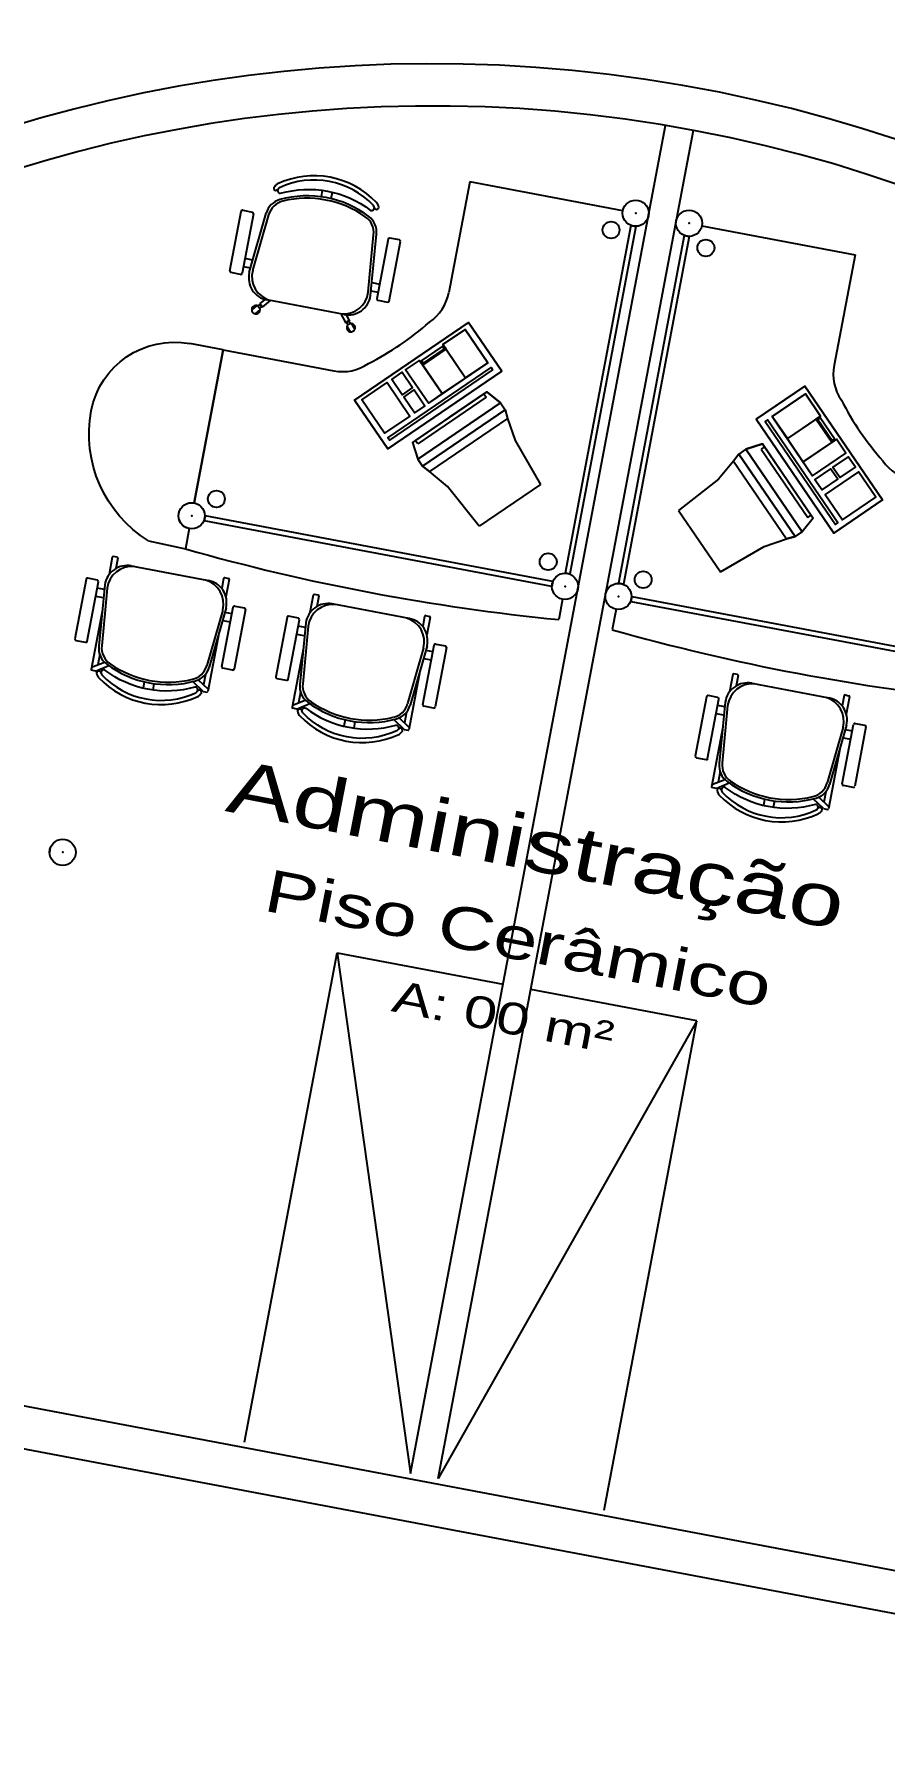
# Model space of a CAD drawing. Header units: inches. Extents: x -18604 to 2753, y -9056 to 3482.
# Drawn here: x 76 to 378, y -4179 to -3568 of the extents above; entities that cross this region are included whole.
import ezdxf
from ezdxf.enums import TextEntityAlignment as Align

# ---------------------------------------------------------------- set-up
doc = ezdxf.new("R2010")
doc.units = ezdxf.units.IN
for name, color, linetype in [('ESPECARQ', 2, 'Continuous'), ('FORÇA 1', 86, 'Continuous'), ('MOVEIS', 2, 'Continuous'), ('Parede', 6, 'Continuous'), ('Parede Baixo', 4, 'Continuous'), ('TEXTO', 2, 'Continuous')]:
    doc.layers.add(name, color=color, linetype=linetype)
doc.styles.add('REGUA100', font='GOTHIC.TTF', dxfattribs={"width": 1.4})
doc.styles.add('REGUA60', font='GOTHIC.TTF', dxfattribs={"width": 1.4})

# ---------------------------------------------------------------- blocks, each defined once
blk = doc.blocks.new('INDUNI1')
at = {"color": 0, "style": 'REGUA100', "width": 1.4, "flags": 8}
for tag, p in [('NOME1', (0, 0)), ('NOME2', (0, -4.286))]:
    blk.add_attdef(tag, text='', height=2.5, dxfattribs=at).set_placement(p, align=Align.CENTER)
at = {"layer": 'ESPECARQ', "style": 'REGUA60', "width": 1.4}
blk.add_attdef('AREA', text='', height=1.5, dxfattribs=at).set_placement((0, -7.813), align=Align.CENTER)
at = {"layer": 'ESPECARQ', "style": 'REGUA60', "width": 1.4, "flags": 8}
for tag, p in [('PISO', (0, -10.313)), ('REVPAR', (0, -12.813)), ('PEDIR', (0, -15.313))]:
    blk.add_attdef(tag, text='', height=1.5, dxfattribs=at).set_placement(p, align=Align.CENTER)
blk = doc.blocks.new('CC50704')
for p, q in [((11.58, 13.43), (12, 0)), ((-60, 0), (-60, 12)), ((-60, 0), (-4.65, 0)), ((4.65, 0), (12, 0))]:
    blk.add_line(p, q)
for centre, radius, start, end in [((-30, 12), 30, 90, 180), ((-30, -2.54), 44.54, 21.00528, 90), ((0, 0), 4.65, 0, 180)]:
    blk.add_arc(centre, radius, start, end)
blk.add_point((0, 0))

msp = doc.modelspace()

# ---------------------------------------------------------------- linework, layer by layer
at = {"layer": 'FORÇA 1'}
for points, knots in [([(382.74, -3619.35, -1761.63), (445.07, -3408.33, -1750.21), (596.01, -2897.36, -1722.55), (161.24, -2137.24, -1769), (-620.23, -2052.42, -1751.78), (-1131.85, -2514.64, -1754.01), (-1213.07, -3253.4, -1754.99), (-954.31, -3671.74, -1754.71), (-812.23, -3888.34, -1754.55)], [0, 0, 0, 0, 649.163968, 1571.946122, 2171.553363, 2757.65089, 3449.031517, 4207.693788, 4207.693788, 4207.693788, 4207.693788]), ([(30.92, -3632.36, -1746.08), (104.75, -3421.44, -1736.37), (202.16, -3061.05, -1725.2), (30.76, -2529.53, -1768.31), (-499.53, -2321.16, -1750.5), (-889.39, -2800.64, -1754.32), (-770.12, -3451.02, -1754.94), (-465.11, -3789.12, -1754.67), (-282.47, -3991.57, -1754.51)], [178.838613, 178.838613, 178.838613, 178.838613, 834.168805, 1290.493079, 1729.769843, 2241.688692, 2781.671488, 3587.659258, 3587.659258, 3587.659258, 3587.659258])]:
    msp.add_open_spline(points, degree=3, knots=knots, dxfattribs=at)
at = {"layer": 'MOVEIS'}
for p, q in [((230.98, -3620.71, -4449.72), (223.54, -3660.01, -4449.72)), ((285.36, -3631, -4449.72), (230.98, -3620.71, -4449.72)), ((178.27, -3626.05, -4449.72), (178.71, -3623.74, -4449.72)), ((181.71, -3626.7, -4449.72), (182.15, -3624.39, -4449.72)), ((145.73, -3652.37, -4449.72), (149.73, -3631.24, -4449.72)), ((154.15, -3632.08, -4449.72), (150.15, -3653.2, -4449.72)), ((150.31, -3630.84, -4449.72), (153.75, -3631.5, -4449.72)), ((152.64, -3653, -4449.72), (158.63, -3631.88, -4449.72)), ((153.86, -3652.21, -4449.72), (159.53, -3632.46, -4449.72)), ((194.88, -3659.98, -4449.72), (196.82, -3639.52, -4449.72)), ((195.72, -3661.15, -4449.72), (197.86, -3639.3, -4449.72)), ((201.96, -3641.13, -4449.72), (197.96, -3662.25, -4449.72)), ((202.38, -3663.09, -4449.72), (206.38, -3641.96, -4449.72)), ((205.98, -3641.38, -4449.72), (202.54, -3640.73, -4449.72)), ((288.18, -3636.27, -4449.72), (264.81, -3759.78, -4449.72)), ((288.18, -3636.27, -4449.72), (264.81, -3759.78, -4449.72)), ((289.95, -3636.6, -4449.72), (266.58, -3760.11, -4449.72)), ((289.95, -3636.6, -4449.72), (266.58, -3760.11, -4449.72)), ((307.14, -3639.85, -4449.72), (283.77, -3763.36, -4449.72)), ((307.14, -3639.85, -4449.72), (283.77, -3763.36, -4449.72)), ((308.91, -3640.19, -4449.72), (285.54, -3763.7, -4449.72)), ((308.91, -3640.19, -4449.72), (285.54, -3763.7, -4449.72)), ((289.95, -3636.6, -4449.72), (288.18, -3636.27, -4449.72)), ((288.18, -3636.27, -4449.72), (289.95, -3636.6, -4449.72)), ((307.14, -3639.85, -4449.72), (308.91, -3640.19, -4449.72)), ((308.91, -3640.19, -4449.72), (307.14, -3639.85, -4449.72)), ((313.46, -3636.32, -4449.72), (367.85, -3646.61, -4449.72)), ((153.84, -3648.51, -4449.72), (151.14, -3647.99, -4449.72)), ((367.85, -3646.61, -4449.72), (360.41, -3685.91, -4449.72)), ((149.57, -3653.6, -4449.72), (146.13, -3652.95, -4449.72)), ((153.15, -3651.43, -4449.72), (150.58, -3650.94, -4449.72)), ((195.82, -3659.5, -4449.72), (198.39, -3659.99, -4449.72)), ((196.25, -3656.53, -4449.72), (198.95, -3657.04, -4449.72)), ((155.29, -3664.69, -4449.72), (153.49, -3666.17, -4449.72)), ((156.49, -3666.15, -4449.72), (154.69, -3667.63, -4449.72)), ((158.17, -3662.56, -4449.72), (156.26, -3664.13, -4449.72)), ((156.26, -3664.13, -4449.72), (156.38, -3664.28, -4449.72)), ((157.09, -3665.14, -4449.72), (157.21, -3665.29, -4449.72)), ((160.09, -3662.92, -4449.72), (157.21, -3665.29, -4449.72)), ((186.31, -3667.88, -4449.72), (158.94, -3662.7, -4449.72)), ((198.36, -3662.83, -4449.72), (201.8, -3663.49, -4449.72)), ((185.17, -3667.66, -4449.72), (186.98, -3670.92, -4449.72)), ((187.15, -3670.83, -4449.72), (186.98, -3670.92, -4449.72)), ((187.09, -3668.03, -4449.72), (188.29, -3670.19, -4449.72)), ((187.33, -3671.98, -4449.72), (188.47, -3674.02, -4449.72)), ((188.29, -3670.19, -4449.72), (188.12, -3670.28, -4449.72)), ((188.98, -3671.07, -4449.72), (190.12, -3673.1, -4449.72)), ((230.51, -3670.68, -4447.72), (190.02, -3698.28, -4447.72)), ((230.51, -3670.68, -4449.72), (190.02, -3698.28, -4449.72)), ((242.34, -3688.03, -4447.72), (230.51, -3670.68, -4447.72)), ((230.51, -3670.68, -4447.72), (230.51, -3670.68, -4449.72)), ((133.05, -3734.85, -4449.72), (143.34, -3680.46, -4449.72)), ((143.34, -3680.46, -4449.72), (182.64, -3687.9, -4449.72)), ((201.85, -3715.63, -4447.72), (242.34, -3688.03, -4447.72)), ((235.97, -3696.03, -4447.72), (211.62, -3712.63, -4447.72)), ((223.8, -3704.33, -4447.72), (237.02, -3695.31, -4447.72)), ((235.97, -3696.03, -4447.72), (236.82, -3697.26, -4447.72)), ((235.97, -3696.03, -4447.72), (235.97, -3696.03, -4447.72)), ((235.97, -3696.03, -4447.72), (235.97, -3696.03, -4447.72)), ((237.02, -3695.31, -4447.72), (241.84, -3699.28, -4447.72)), ((332.68, -3705.12, -4447.72), (350.03, -3693.29, -4447.72)), ((350.03, -3693.29, -4447.72), (377.63, -3733.77, -4447.72)), ((350.03, -3693.29, -4449.72), (377.63, -3733.77, -4449.72)), ((350.03, -3693.29, -4447.72), (350.03, -3693.29, -4449.72)), ((190.02, -3698.28, -4447.72), (201.85, -3715.63, -4447.72)), ((190.02, -3698.28, -4447.72), (190.02, -3698.28, -4449.72)), ((236.82, -3697.26, -4447.72), (212.47, -3713.87, -4447.72)), ((212.51, -3719.28, -4447.72), (241.84, -3699.28, -4447.72)), ((241.84, -3699.28, -4447.72), (212.51, -3719.28, -4447.72)), ((226.5, -3702.49, -4442.72), (212.66, -3711.92, -4442.72)), ((243.53, -3701.76, -4448.72), (214.2, -3721.76, -4448.72)), ((243.53, -3701.76, -4447.72), (214.2, -3721.76, -4447.72)), ((228, -3708.72, -4447.72), (241.84, -3699.28, -4447.72)), ((241.84, -3699.28, -4447.72), (243.53, -3701.76, -4448.72)), ((241.84, -3699.28, -4447.72), (243.53, -3701.76, -4447.72)), ((243.53, -3701.76, -4448.72), (244.4, -3704.81, -4448.72)), ((243.53, -3701.76, -4448.72), (244.4, -3704.81, -4448.72)), ((223.8, -3704.33, -4447.72), (210.58, -3713.34, -4447.72)), ((244.4, -3704.81, -4448.72), (247.05, -3712.68, -4450.72)), ((360.28, -3745.6, -4447.72), (332.68, -3705.12, -4447.72)), ((210.58, -3713.34, -4447.72), (212.51, -3719.28, -4447.72)), ((212.47, -3713.87, -4447.72), (211.62, -3712.63, -4447.72)), ((247.05, -3712.68, -4450.72), (256.11, -3728.29, -4450.72)), ((334.97, -3713.84, -4447.72), (329.02, -3715.78, -4447.72)), ((335.68, -3714.89, -4447.72), (334.44, -3715.73, -4447.72)), ((343.98, -3727.06, -4447.72), (334.97, -3713.84, -4447.72)), ((335.68, -3714.89, -4447.72), (352.28, -3739.24, -4447.72)), ((335.68, -3714.89, -4447.72), (335.68, -3714.89, -4447.72)), ((335.68, -3714.89, -4447.72), (335.68, -3714.89, -4447.72)), ((214.2, -3721.76, -4448.72), (212.51, -3719.28, -4447.72)), ((212.51, -3719.28, -4447.72), (214.2, -3721.76, -4447.72)), ((324.63, -3719.99, -4448.72), (319.29, -3726.35, -4450.72)), ((326.55, -3717.47, -4448.72), (324.63, -3719.99, -4448.72)), ((326.55, -3717.47, -4448.72), (324.63, -3719.99, -4448.72)), ((329.02, -3715.78, -4447.72), (326.55, -3717.47, -4448.72)), ((329.02, -3715.78, -4447.72), (326.55, -3717.47, -4447.72)), ((326.55, -3717.47, -4448.72), (346.54, -3746.8, -4448.72)), ((326.55, -3717.47, -4447.72), (346.54, -3746.8, -4447.72)), ((338.46, -3729.62, -4447.72), (329.02, -3715.78, -4447.72)), ((349.02, -3745.11, -4447.72), (329.02, -3715.78, -4447.72)), ((329.02, -3715.78, -4447.72), (349.02, -3745.11, -4447.72)), ((334.44, -3715.73, -4447.72), (351.04, -3740.08, -4447.72)), ((216.72, -3723.68, -4448.72), (214.2, -3721.76, -4448.72)), ((214.2, -3721.76, -4448.72), (216.72, -3723.68, -4448.72)), ((223.08, -3729.02, -4450.72), (216.72, -3723.68, -4448.72)), ((319.29, -3726.35, -4450.72), (305.15, -3737.56, -4450.72)), ((342.14, -3724.37, -4442.72), (351.58, -3738.21, -4442.72)), ((343.98, -3727.06, -4447.72), (352.99, -3740.28, -4447.72)), ((234.3, -3743.16, -4450.72), (223.08, -3729.02, -4450.72)), ((256.11, -3728.29, -4450.72), (234.3, -3743.16, -4450.72)), ((136.92, -3739.4, -4449.72), (136.59, -3741.16, -4449.72)), ((136.59, -3741.16, -4449.72), (136.92, -3739.4, -4449.72)), ((260.43, -3762.76, -4449.72), (136.92, -3739.4, -4449.72)), ((260.43, -3762.76, -4449.72), (136.92, -3739.4, -4449.72)), ((305.15, -3737.56, -4450.72), (320.02, -3759.38, -4450.72)), ((351.04, -3740.08, -4447.72), (352.28, -3739.24, -4447.72)), ((377.63, -3733.77, -4447.72), (360.28, -3745.6, -4447.72)), ((377.63, -3733.77, -4447.72), (377.63, -3733.77, -4449.72)), ((131.32, -3743.98, -4449.72), (129.96, -3751.21, -4449.72)), ((260.1, -3764.53, -4449.72), (136.59, -3741.16, -4449.72)), ((260.1, -3764.53, -4449.72), (136.59, -3741.16, -4449.72)), ((346.54, -3746.8, -4448.72), (349.02, -3745.11, -4447.72)), ((349.02, -3745.11, -4447.72), (346.54, -3746.8, -4447.72)), ((352.99, -3740.28, -4447.72), (349.02, -3745.11, -4447.72)), ((320.02, -3759.38, -4450.72), (335.62, -3750.31, -4450.72)), ((335.62, -3750.31, -4450.72), (343.5, -3747.66, -4448.72)), ((343.5, -3747.66, -4448.72), (346.54, -3746.8, -4448.72)), ((346.54, -3746.8, -4448.72), (343.5, -3747.66, -4448.72)), ((103.98, -3754.16, -4449.72), (102.82, -3760.34, -4449.72)), ((105.71, -3754.18, -4449.72), (104.34, -3753.92, -4449.72)), ((105.95, -3754.53, -4449.72), (105.26, -3758.16, -4449.72)), ((110.73, -3757.24, -4449.72), (138.1, -3762.42, -4449.72)), ((94.66, -3762.03, -4449.72), (90.66, -3783.16, -4449.72)), ((95.08, -3783.99, -4449.72), (99.08, -3762.87, -4449.72)), ((98.68, -3762.29, -4449.72), (95.24, -3761.63, -4449.72)), ((101.32, -3763.97, -4449.72), (99.18, -3785.82, -4449.72)), ((143.54, -3761.64, -4449.72), (142.85, -3765.27, -4449.72)), ((143.89, -3761.4, -4449.72), (145.27, -3761.66, -4449.72)), ((145.51, -3762.01, -4449.72), (144.34, -3768.19, -4449.72)), ((260.43, -3762.76, -4449.72), (260.1, -3764.53, -4449.72)), ((260.1, -3764.53, -4449.72), (260.43, -3762.76, -4449.72)), ((266.58, -3760.11, -4449.72), (264.81, -3759.78, -4449.72)), ((264.81, -3759.78, -4449.72), (266.58, -3760.11, -4449.72)), ((283.77, -3763.36, -4449.72), (285.54, -3763.7, -4449.72)), ((285.54, -3763.7, -4449.72), (283.77, -3763.36, -4449.72)), ((100.8, -3768.59, -4449.72), (98.09, -3768.08, -4449.72)), ((101.22, -3765.62, -4449.72), (98.65, -3765.13, -4449.72)), ((102.17, -3765.14, -4449.72), (100.23, -3785.61, -4449.72)), ((175.38, -3767.67, -4449.72), (174.21, -3773.84, -4449.72)), ((177.1, -3767.69, -4449.72), (175.73, -3767.43, -4449.72)), ((177.34, -3768.04, -4449.72), (176.65, -3771.67, -4449.72)), ((263.97, -3769.08, -4449.72), (262.6, -3776.3, -4449.72)), ((288.53, -3768.08, -4449.72), (288.2, -3769.85, -4449.72)), ((288.2, -3769.85, -4449.72), (288.53, -3768.08, -4449.72)), ((288.2, -3769.85, -4449.72), (411.71, -3793.22, -4449.72)), ((288.2, -3769.85, -4449.72), (411.71, -3793.22, -4449.72)), ((288.53, -3768.08, -4449.72), (412.04, -3791.45, -4449.72)), ((288.53, -3768.08, -4449.72), (412.04, -3791.45, -4449.72)), ((100.46, -3772.79, -4449.72), (96.43, -3794.08, -4449.72)), ((143.19, -3772.91, -4449.72), (137.52, -3792.66, -4449.72)), ((144.4, -3772.12, -4449.72), (138.41, -3793.24, -4449.72)), ((142.89, -3793.04, -4449.72), (146.89, -3771.92, -4449.72)), ((143.89, -3773.69, -4449.72), (146.46, -3774.18, -4449.72)), ((151.31, -3772.75, -4449.72), (147.31, -3793.88, -4449.72)), ((147.47, -3771.52, -4449.72), (150.91, -3772.17, -4449.72)), ((166.05, -3775.54, -4449.72), (162.05, -3796.67, -4449.72)), ((166.47, -3797.5, -4449.72), (170.47, -3776.38, -4449.72)), ((170.07, -3775.79, -4449.72), (166.63, -3775.14, -4449.72)), ((209.49, -3775.93, -4449.72), (182.12, -3770.75, -4449.72)), ((214.93, -3775.15, -4449.72), (214.25, -3778.78, -4449.72)), ((215.28, -3774.91, -4449.72), (216.66, -3775.17, -4449.72)), ((216.9, -3775.52, -4449.72), (215.73, -3781.7, -4449.72)), ((282.93, -3772.67, -4449.72), (281.56, -3779.89, -4449.72)), ((141.98, -3780.65, -4449.72), (137.97, -3801.84, -4449.72)), ((143.2, -3776.61, -4449.72), (145.9, -3777.13, -4449.72)), ((172.19, -3782.1, -4449.72), (169.49, -3781.59, -4449.72)), ((172.61, -3779.13, -4449.72), (170.04, -3778.64, -4449.72)), ((172.71, -3777.47, -4449.72), (170.57, -3799.33, -4449.72)), ((173.56, -3778.65, -4449.72), (171.62, -3799.11, -4449.72)), ((91.06, -3783.74, -4449.72), (94.5, -3784.39, -4449.72)), ((99.49, -3788.66, -4449.72), (98.79, -3792.37, -4449.72)), ((171.85, -3786.3, -4449.72), (167.84, -3807.49, -4449.72)), ((214.58, -3786.41, -4449.72), (208.91, -3806.17, -4449.72)), ((215.79, -3785.62, -4449.72), (209.8, -3806.75, -4449.72)), ((214.28, -3806.55, -4449.72), (218.28, -3785.42, -4449.72)), ((215.28, -3787.2, -4449.72), (217.85, -3787.69, -4449.72)), ((222.7, -3786.26, -4449.72), (218.71, -3807.38, -4449.72)), ((218.86, -3785.02, -4449.72), (222.3, -3785.67, -4449.72)), ((96.59, -3793.26, -4449.72), (101.16, -3791.41, -4449.72)), ((98.06, -3794.6, -4449.72), (96.59, -3794.32, -4449.72)), ((98.05, -3794.59, -4449.72), (102.75, -3792.69, -4449.72)), ((146.73, -3794.28, -4449.72), (143.29, -3793.62, -4449.72)), ((213.37, -3794.16, -4449.72), (209.34, -3815.45, -4449.72)), ((214.59, -3790.12, -4449.72), (217.29, -3790.63, -4449.72)), ((115.33, -3798.42, -4449.72), (114.9, -3800.73, -4449.72)), ((118.77, -3799.07, -4449.72), (118.34, -3801.38, -4449.72)), ((136.26, -3801.82, -4449.72), (132.58, -3798.33, -4449.72)), ((138.11, -3801.12, -4449.72), (134.53, -3797.72, -4449.72)), ((137.08, -3795.78, -4449.72), (136.38, -3799.48, -4449.72)), ((162.45, -3797.25, -4449.72), (165.89, -3797.9, -4449.72)), ((324.4, -3795.86, -4449.72), (323.23, -3802.04, -4449.72)), ((326.12, -3795.88, -4449.72), (324.75, -3795.62, -4449.72)), ((326.36, -3796.23, -4449.72), (325.67, -3799.86, -4449.72)), ((331.14, -3798.94, -4449.72), (358.51, -3804.12, -4449.72)), ((136.25, -3801.82, -4449.72), (137.62, -3802.08, -4449.72)), ((167.98, -3806.77, -4449.72), (172.55, -3804.91, -4449.72)), ((169.45, -3808.1, -4449.72), (174.14, -3806.19, -4449.72)), ((170.88, -3802.17, -4449.72), (170.18, -3805.87, -4449.72)), ((315.07, -3803.73, -4449.72), (311.07, -3824.86, -4449.72)), ((315.49, -3825.7, -4449.72), (319.49, -3804.57, -4449.72)), ((319.09, -3803.99, -4449.72), (315.65, -3803.34, -4449.72)), ((321.63, -3807.32, -4449.72), (319.06, -3806.83, -4449.72)), ((321.73, -3805.67, -4449.72), (319.59, -3827.52, -4449.72)), ((322.58, -3806.85, -4449.72), (320.64, -3827.31, -4449.72)), ((363.95, -3803.34, -4449.72), (363.27, -3806.97, -4449.72)), ((364.3, -3803.11, -4449.72), (365.68, -3803.37, -4449.72)), ((365.92, -3803.72, -4449.72), (364.75, -3809.89, -4449.72)), ((169.46, -3808.1, -4449.72), (168.08, -3807.84, -4449.72)), ((186.72, -3811.93, -4449.72), (186.29, -3814.24, -4449.72)), ((190.16, -3812.58, -4449.72), (189.73, -3814.89, -4449.72)), ((207.65, -3815.33, -4449.72), (203.97, -3811.84, -4449.72)), ((209.5, -3814.63, -4449.72), (205.92, -3811.23, -4449.72)), ((208.47, -3809.28, -4449.72), (207.77, -3812.99, -4449.72)), ((218.12, -3807.78, -4449.72), (214.68, -3807.13, -4449.72)), ((321.21, -3810.29, -4449.72), (318.51, -3809.78, -4449.72)), ((207.64, -3815.33, -4449.72), (209.11, -3815.61, -4449.72)), ((320.87, -3814.5, -4449.72), (316.84, -3835.79, -4449.72)), ((363.6, -3814.61, -4449.72), (357.93, -3834.36, -4449.72)), ((364.81, -3813.82, -4449.72), (358.82, -3834.94, -4449.72)), ((363.3, -3834.74, -4449.72), (367.3, -3813.62, -4449.72)), ((363.61, -3818.32, -4449.72), (366.31, -3818.83, -4449.72)), ((364.3, -3815.39, -4449.72), (366.87, -3815.88, -4449.72)), ((371.72, -3814.45, -4449.72), (367.73, -3835.58, -4449.72)), ((367.88, -3813.22, -4449.72), (371.32, -3813.87, -4449.72)), ((362.39, -3822.35, -4449.72), (358.38, -3843.54, -4449.72)), ((311.47, -3825.44, -4449.72), (314.91, -3826.1, -4449.72)), ((319.9, -3830.36, -4449.72), (319.2, -3834.07, -4449.72)), ((317, -3834.97, -4449.72), (321.57, -3833.11, -4449.72)), ((318.47, -3836.3, -4449.72), (317, -3836.02, -4449.72)), ((318.47, -3836.3, -4449.72), (323.16, -3834.39, -4449.72)), ((357.49, -3837.48, -4449.72), (356.79, -3841.18, -4449.72)), ((367.14, -3835.98, -4449.72), (363.7, -3835.33, -4449.72)), ((335.74, -3840.12, -4449.72), (335.31, -3842.43, -4449.72)), ((339.18, -3840.77, -4449.72), (338.75, -3843.08, -4449.72)), ((356.67, -3843.52, -4449.72), (352.99, -3840.03, -4449.72)), ((358.52, -3842.82, -4449.72), (354.94, -3839.42, -4449.72)), ((356.66, -3843.52, -4449.72), (358.03, -3843.78, -4449.72)), ((81.95, -3857.29, -4449.72), (81.62, -3859.06, -4449.72)), ((81.62, -3859.06, -4449.72), (81.95, -3857.29, -4449.72)), ((150.96, -4068.64, -4449.72), (183.86, -3894.73, -4449.72)), ((183.86, -3894.73, -4449.72), (242.82, -3905.88, -4449.72)), ((183.86, -3894.73, -4449.72), (209.91, -4079.8, -4449.72)), ((311.6, -3918.89, -4449.72), (252.64, -3907.74, -4449.72)), ((311.6, -3918.89, -4449.72), (219.74, -4081.65, -4449.72)), ((278.69, -4092.81, -4449.72), (311.6, -3918.89, -4449.72))]:
    msp.add_line(p, q, dxfattribs=at)
at = {"layer": 'MOVEIS', "extrusion": (-0.563328, 0.826234, 0)}
for p, q in [((243.53, -3701.76, -4447.72), (243.53, -3701.76, -4448.72)), ((214.2, -3721.76, -4447.72), (214.2, -3721.76, -4448.72))]:
    msp.add_line(p, q, dxfattribs=at)
at = {"layer": 'MOVEIS', "extrusion": (0.826234, 0.563328, 0)}
for p, q in [((326.55, -3717.47, -4447.72), (326.55, -3717.47, -4448.72)), ((346.54, -3746.8, -4447.72), (346.54, -3746.8, -4448.72))]:
    msp.add_line(p, q, dxfattribs=at)
at = {"layer": 'MOVEIS', "elevation": -4449.72}
for points in [[(163.69, -3624.8, -0.237888), (195.74, -3630.87, 0.605717), (197.06, -3629.68, 0.122717), (196.77, -3629.15, 0.323529), (163.36, -3622.83, 0.122717), (162.9, -3623.22, 0.605717)], [(133.35, -3800.32, -0.237888), (101.31, -3794.25, 0.605717), (99.99, -3795.44, 0.122717), (100.28, -3795.97, 0.323529), (133.68, -3802.29, 0.122717), (134.15, -3801.9, 0.605717)], [(99.99, -3795.44, 0.122717), (100.28, -3795.97, 0.323529), (133.68, -3802.29, 0.122717), (134.15, -3801.9, 0.605717), (133.35, -3800.32, -0.237888), (101.31, -3794.25, 0.605717)], [(172.7, -3807.76, 0.237888), (204.74, -3813.82, -0.605717), (205.54, -3815.41, -0.122717), (205.07, -3815.8, -0.323529), (171.67, -3809.48, -0.122717), (171.38, -3808.95, -0.605717)], [(205.54, -3815.41, -0.122717), (205.07, -3815.8, -0.323529), (171.67, -3809.48, -0.122717), (171.38, -3808.95, -0.605717), (172.7, -3807.76, 0.237888), (204.74, -3813.82, -0.605717)], [(353.76, -3842.02, -0.237888), (321.72, -3835.96, 0.605717), (320.4, -3837.14, 0.122717), (320.69, -3837.67, 0.323529), (354.09, -3843.99, 0.122717), (354.56, -3843.6, 0.605717)], [(320.4, -3837.14, 0.122717), (320.69, -3837.67, 0.323529), (354.09, -3843.99, 0.122717), (354.56, -3843.6, 0.605717), (353.76, -3842.02, -0.237888), (321.72, -3835.96, 0.605717)]]:
    msp.add_lwpolyline(points, format="xyb", close=True, dxfattribs=at)
msp.add_lwpolyline([(196.77, -3629.15, 0.323529), (163.36, -3622.83, 0.122717), (162.9, -3623.22, 0.605717), (163.69, -3624.8, -0.237888), (195.74, -3630.87, 0.605717), (197.06, -3629.68)], format="xyb", dxfattribs=at)
at = {"layer": 'MOVEIS', "elevation": -4447.72}
for points in [[(229.29, -3673.21), (237.38, -3685.07), (216.29, -3699.45), (208.2, -3687.59), (213.16, -3684.21), (214.29, -3685.86), (222.55, -3680.23), (221.42, -3678.58), (229.29, -3673.21)], [(221.29, -3679.27), (221.86, -3680.1), (214.42, -3685.17), (213.86, -3684.34), (221.29, -3679.27)], [(206.97, -3688.43), (210.68, -3693.88), (206.96, -3696.42), (203.25, -3690.97), (206.97, -3688.43)], [(201.59, -3692.1), (209.68, -3703.96), (200.72, -3710.07), (192.63, -3698.21), (201.59, -3692.1)], [(211.24, -3694.71), (215.05, -3700.3), (211.33, -3702.83), (207.52, -3697.24), (211.24, -3694.71)], [(350.23, -3696.09), (338.37, -3704.18), (352.75, -3725.27), (364.61, -3717.18), (361.23, -3712.22), (359.58, -3713.35), (353.95, -3705.09), (355.6, -3703.96), (350.23, -3696.09)], [(355.47, -3704.66), (354.64, -3705.22), (359.71, -3712.66), (360.54, -3712.09), (355.47, -3704.66)], [(365.46, -3718.42), (360.01, -3722.13), (362.55, -3725.85), (367.99, -3722.14), (365.46, -3718.42)], [(359.18, -3722.7), (353.6, -3726.51), (356.13, -3730.23), (361.72, -3726.42), (359.18, -3722.7)], [(369.12, -3723.79), (357.26, -3731.88), (363.37, -3740.84), (375.23, -3732.76), (369.12, -3723.79)]]:
    msp.add_lwpolyline(points, dxfattribs=at)
for points in [[(238.52, -3686.74), (239.08, -3687.57), (202.42, -3712.56), (201.85, -3711.74)], [(336.7, -3705.32), (335.88, -3705.88), (360.88, -3742.54), (361.7, -3741.98)]]:
    msp.add_lwpolyline(points, close=True, dxfattribs=at)
at = {"layer": 'MOVEIS'}
for centre, radius in [((289.93, -3631.87, -4449.72), 4.65), ((289.93, -3631.87, -4449.72), 4.65), ((281.17, -3637.84, -4449.72), 3), ((308.89, -3635.45, -4449.72), 4.65), ((308.89, -3635.45, -4449.72), 4.65), ((314.87, -3644.22, -4449.72), 3), ((156.42, -3664.97, -4449.72), 0.5), ((187.84, -3670.92, -4449.72), 0.5), ((140.95, -3733.44, -4449.72), 3), ((132.19, -3739.42, -4449.72), 4.65), ((132.19, -3739.42, -4449.72), 4.65), ((258.86, -3755.75, -4449.72), 3), ((264.83, -3764.51, -4449.72), 4.65), ((264.83, -3764.51, -4449.72), 4.65), ((264.83, -3764.51, -4449.72), 4.65), ((264.83, -3764.51, -4449.72), 4.65), ((283.79, -3768.1, -4449.72), 4.65), ((283.79, -3768.1, -4449.72), 4.65), ((283.79, -3768.1, -4449.72), 4.65), ((283.79, -3768.1, -4449.72), 4.65), ((292.56, -3762.12, -4449.72), 3), ((86.35, -3859.04, -4449.72), 4.65), ((86.35, -3859.04, -4449.72), 4.65)]:
    msp.add_circle(centre, radius, dxfattribs=at)
for centre, radius, start, end in [((162.12, -3622.99, -4449.72), 0.782, 123.96071, 319.47537), ((163.91, -3623.95, -4449.72), 2.75, 115.82912, 144.14079), ((175.69, -3649.1, -4449.72), 30.52, 43.41004, 115.16246), ((165.37, -3633.79, -4449.72), 7, 105.68154, 164.165), ((166.25, -3634.39, -4449.72), 7, 103.55016, 163.98635), ((173.27, -3661.92, -4449.72), 36.22, 52.89095, 105.68154), ((173.1, -3662.79, -4449.72), 36.22, 55.02233, 103.55016), ((195.84, -3629.99, -4449.72), 1.25, 14.43171, 42.41635), ((197.86, -3629.75, -4449.72), 0.782, 199.09713, 34.61179), ((195.84, -3629.99, -4449.72), 2.75, 14.43171, 42.74338), ((150.22, -3631.34, -4449.72), 0.5, 79.28625, 169.28625), ((153.66, -3631.99, -4449.72), 0.5, 349.28625, 79.28625), ((189.85, -3638.85, -4449.72), 7, 354.58614, 55.02233), ((190.89, -3638.62, -4449.72), 7, 354.4075, 52.89095), ((202.45, -3641.22, -4449.72), 0.5, 79.28625, 169.28625), ((205.89, -3641.87, -4449.72), 0.5, 349.28625, 79.28625), ((146.22, -3652.46, -4449.72), 0.5, 169.28625, 259.28625), ((149.66, -3653.11, -4449.72), 0.5, 259.28625, 349.28625), ((160.43, -3654.84, -4449.72), 8, 166.71701, 259.28625), ((162.46, -3654.36, -4449.72), 8.87, 166.03402, 253.69376), ((186.08, -3658.82, -4449.72), 8.87, 264.87874, 352.53848), ((207.33, -3656.95, -4449.72), 16.5, 304.28625, 349.28625), ((154.99, -3666.16, -4449.72), 1.5, 52.00237, 27.82264), ((156.35, -3665.03, -4449.72), 0.75, 351.26634, 87.64571), ((187.8, -3660.02, -4449.72), 8, 259.28625, 351.85549), ((198.45, -3662.34, -4449.72), 0.5, 169.28625, 259.28625), ((201.89, -3662.99, -4449.72), 0.5, 259.28625, 349.28625), ((187.88, -3670.99, -4449.72), 0.75, 70.92679, 167.30616), ((188.73, -3672.54, -4449.72), 1.5, 130.74986, 106.57012), ((147.93, -3593.05, -4449.72), 103.58, 304.28625, 311.54177), ((147.93, -3593.05, -4449.72), 103.58, 297.03073, 304.28625), ((185.71, -3671.69, -4449.72), 16.5, 259.28625, 304.28625), ((376.62, -3688.98, -4449.72), 16.5, 169.28625, 214.28625), ((455.25, -3651.2, -4449.72), 103.58, 207.03073, 214.28625), ((455.25, -3651.2, -4449.72), 103.58, 214.28625, 221.54177), ((391.36, -3710.59, -4449.72), 16.5, 214.28625, 259.28625), ((337.17, -3019.09, -4449.72), 760.87, 254.19664, 264.37586), ((109.24, -3765.1, -4449.72), 8, 79.28625, 171.85549), ((110.96, -3766.3, -4449.72), 8.87, 84.87874, 172.53848), ((104.28, -3754.21, -4449.72), 0.3, 79.28625, 169.28625), ((105.66, -3754.48, -4449.72), 0.3, 349.28625, 79.28625), ((95.15, -3762.13, -4449.72), 0.5, 79.28625, 169.28625), ((98.59, -3762.78, -4449.72), 0.5, 349.28625, 79.28625), ((134.58, -3770.76, -4449.72), 8.87, 346.03402, 73.69376), ((136.61, -3770.28, -4449.72), 8, 346.71701, 79.28625), ((143.84, -3761.7, -4449.72), 0.3, 79.28625, 169.28625), ((145.21, -3761.96, -4449.72), 0.3, 349.28625, 79.28625), ((175.67, -3767.72, -4449.72), 0.3, 79.28625, 169.28625), ((177.05, -3767.98, -4449.72), 0.3, 349.28625, 79.28625), ((147.38, -3772.01, -4449.72), 0.5, 79.28625, 169.28625), ((150.82, -3772.66, -4449.72), 0.5, 349.28625, 79.28625), ((166.54, -3775.63, -4449.72), 0.5, 79.28625, 169.28625), ((169.98, -3776.28, -4449.72), 0.5, 349.28625, 79.28625), ((180.63, -3778.61, -4449.72), 8, 79.28625, 171.85549), ((182.35, -3779.8, -4449.72), 8.87, 84.87874, 172.53848), ((205.97, -3784.27, -4449.72), 8.87, 346.03402, 73.69376), ((208.01, -3783.79, -4449.72), 8, 346.71701, 79.28625), ((215.23, -3775.21, -4449.72), 0.3, 79.28625, 169.28625), ((216.6, -3775.47, -4449.72), 0.3, 349.28625, 79.28625), ((488.78, -3047.78, -4449.72), 760.88, 254.19664, 264.37586), ((91.15, -3783.25, -4449.72), 0.5, 169.28625, 259.28625), ((94.59, -3783.9, -4449.72), 0.5, 259.28625, 349.28625), ((106.15, -3786.5, -4449.72), 7, 174.4075, 232.89095), ((107.19, -3786.27, -4449.72), 7, 174.58614, 235.02233), ((218.77, -3785.52, -4449.72), 0.5, 79.28625, 169.28625), ((222.21, -3786.17, -4449.72), 0.5, 349.28625, 79.28625), ((96.63, -3794.12, -4449.72), 0.2, 169.28625, 259.28625), ((99.18, -3795.37, -4449.72), 0.782, 19.09713, 214.61179), ((123.78, -3763.2, -4449.72), 36.22, 232.89095, 285.68154), ((123.94, -3762.33, -4449.72), 36.22, 235.02233, 283.55016), ((130.79, -3790.73, -4449.72), 7, 283.55016, 343.98635), ((131.68, -3791.33, -4449.72), 7, 285.68154, 344.165), ((143.38, -3793.13, -4449.72), 0.5, 169.28625, 259.28625), ((146.82, -3793.78, -4449.72), 0.5, 259.28625, 349.28625), ((101.2, -3795.13, -4449.72), 2.75, 194.43171, 222.74338), ((121.35, -3776.02, -4449.72), 30.52, 223.41004, 295.16246), ((162.54, -3796.76, -4449.72), 0.5, 169.28625, 259.28625), ((165.98, -3797.41, -4449.72), 0.5, 259.28625, 349.28625), ((177.54, -3800.01, -4449.72), 7, 174.4075, 232.89095), ((178.59, -3799.77, -4449.72), 7, 174.58614, 235.02233), ((329.65, -3806.8, -4449.72), 8, 79.28625, 171.85549), ((331.37, -3808, -4449.72), 8.87, 84.87874, 172.53848), ((324.69, -3795.92, -4449.72), 0.3, 79.28625, 169.28625), ((326.07, -3796.18, -4449.72), 0.3, 349.28625, 79.28625), ((134.92, -3802.13, -4449.72), 0.782, 303.96071, 139.47537), ((133.13, -3801.17, -4449.72), 2.75, 295.82912, 324.14079), ((137.68, -3801.79, -4449.72), 0.3, 259.28625, 349.28625), ((195.17, -3776.71, -4449.72), 36.22, 232.89095, 285.68154), ((195.33, -3775.83, -4449.72), 36.22, 235.02233, 283.55016), ((202.18, -3804.24, -4449.72), 7, 283.55016, 343.98635), ((203.07, -3804.84, -4449.72), 7, 285.68154, 344.165), ((214.78, -3806.64, -4449.72), 0.5, 169.28625, 259.28625), ((315.56, -3803.83, -4449.72), 0.5, 79.28625, 169.28625), ((319, -3804.48, -4449.72), 0.5, 349.28625, 79.28625), ((354.99, -3812.47, -4449.72), 8.87, 346.03402, 73.69376), ((357.03, -3811.98, -4449.72), 8, 346.71701, 79.28625), ((364.25, -3803.4, -4449.72), 0.3, 79.28625, 169.28625), ((365.62, -3803.66, -4449.72), 0.3, 349.28625, 79.28625), ((168.14, -3807.55, -4449.72), 0.3, 169.28625, 259.28625), ((170.57, -3808.88, -4449.72), 0.782, 19.09713, 214.61179), ((172.59, -3808.64, -4449.72), 2.75, 194.43171, 222.74338), ((192.74, -3789.53, -4449.72), 30.52, 223.41004, 295.16246), ((218.21, -3807.29, -4449.72), 0.5, 259.28625, 349.28625), ((206.32, -3815.64, -4449.72), 0.782, 303.96071, 139.47537), ((204.52, -3814.68, -4449.72), 2.75, 295.82912, 324.14079), ((209.15, -3815.41, -4449.72), 0.2, 259.28625, 349.28625), ((367.79, -3813.71, -4449.72), 0.5, 79.28625, 169.28625), ((371.23, -3814.36, -4449.72), 0.5, 349.28625, 79.28625), ((311.56, -3824.95, -4449.72), 0.5, 169.28625, 259.28625), ((315, -3825.6, -4449.72), 0.5, 259.28625, 349.28625), ((326.56, -3828.2, -4449.72), 7, 174.4075, 232.89095), ((327.61, -3827.97, -4449.72), 7, 174.58614, 235.02233), ((317.04, -3835.82, -4449.72), 0.2, 169.28625, 259.28625), ((319.59, -3837.07, -4449.72), 0.782, 19.09713, 214.61179), ((321.61, -3836.83, -4449.72), 2.75, 194.43171, 222.74338), ((344.19, -3804.9, -4449.72), 36.22, 232.89095, 285.68154), ((344.35, -3804.03, -4449.72), 36.22, 235.02233, 283.55016), ((351.2, -3832.43, -4449.72), 7, 283.55016, 343.98635), ((352.09, -3833.03, -4449.72), 7, 285.68154, 344.165), ((363.79, -3834.84, -4449.72), 0.5, 169.28625, 259.28625), ((367.23, -3835.49, -4449.72), 0.5, 259.28625, 349.28625), ((341.76, -3817.72, -4449.72), 30.52, 223.41004, 295.16246), ((355.34, -3843.83, -4449.72), 0.782, 303.96071, 139.47537), ((358.09, -3843.49, -4449.72), 0.3, 259.28625, 349.28625), ((353.54, -3842.87, -4449.72), 2.75, 295.82912, 324.14079)]:
    msp.add_arc(centre, radius, start, end, dxfattribs=at)
for p in [(289.93, -3631.87, -4449.72), (289.93, -3631.87, -4449.72), (308.89, -3635.45, -4449.72), (308.89, -3635.45, -4449.72), (132.19, -3739.42, -4449.72), (132.19, -3739.42, -4449.72), (132.19, -3739.42, -4449.72), (264.83, -3764.51, -4449.72), (264.83, -3764.51, -4449.72), (264.83, -3764.51, -4449.72), (264.83, -3764.51, -4449.72), (264.83, -3764.51, -4449.72), (283.79, -3768.1, -4449.72), (283.79, -3768.1, -4449.72), (283.79, -3768.1, -4449.72), (283.79, -3768.1, -4449.72), (283.79, -3768.1, -4449.72), (86.35, -3859.04, -4449.72), (86.35, -3859.04, -4449.72)]:
    msp.add_point(p, dxfattribs=at)
for points in [[(190.02, -3698.28, -4447.72), (190.02, -3698.28, -4449.72), (230.51, -3670.68, -4449.72), (230.51, -3670.68, -4447.72)], [(242.34, -3688.03, -4447.72), (201.85, -3715.63, -4447.72), (190.02, -3698.28, -4447.72), (230.51, -3670.68, -4447.72)], [(237.38, -3685.07, -4447.72), (229.29, -3673.21, -4447.72), (221.42, -3678.58, -4447.72), (229.46, -3690.36, -4447.72)], [(216.29, -3699.45, -4447.72), (208.2, -3687.59, -4447.72), (213.16, -3684.21, -4447.72), (221.2, -3695.99, -4447.72)], [(221.86, -3680.1, -4447.72), (214.42, -3685.17, -4447.72), (213.86, -3684.34, -4447.72), (221.29, -3679.27, -4447.72)], [(229.46, -3690.36, -4447.72), (221.2, -3695.99, -4447.72), (214.29, -3685.86, -4447.72), (222.55, -3680.23, -4447.72)], [(239.08, -3687.57, -4447.72), (202.42, -3712.56, -4447.72), (201.85, -3711.74, -4447.72), (238.52, -3686.74, -4447.72)], [(210.68, -3693.88, -4447.72), (206.96, -3696.42, -4447.72), (203.25, -3690.97, -4447.72), (206.97, -3688.43, -4447.72)], [(209.68, -3703.96, -4447.72), (200.72, -3710.07, -4447.72), (192.63, -3698.21, -4447.72), (201.59, -3692.1, -4447.72)], [(215.05, -3700.3, -4447.72), (211.33, -3702.83, -4447.72), (207.52, -3697.24, -4447.72), (211.24, -3694.71, -4447.72)], [(241.84, -3699.28, -4447.72), (237.02, -3695.31, -4447.72), (210.58, -3713.34, -4447.72), (212.51, -3719.28, -4447.72)], [(332.68, -3705.12, -4447.72), (360.28, -3745.6, -4447.72), (377.63, -3733.77, -4447.72), (350.03, -3693.29, -4447.72)], [(338.37, -3704.18, -4447.72), (350.23, -3696.09, -4447.72), (355.6, -3703.96, -4447.72), (343.81, -3712, -4447.72)], [(377.63, -3733.77, -4447.72), (377.63, -3733.77, -4449.72), (350.03, -3693.29, -4449.72), (350.03, -3693.29, -4447.72)], [(243.53, -3701.76, -4447.72), (214.2, -3721.76, -4447.72), (212.51, -3719.28, -4447.72), (241.84, -3699.28, -4447.72)], [(244.4, -3704.81, -4448.72), (216.72, -3723.68, -4448.72), (214.2, -3721.76, -4448.72), (243.53, -3701.76, -4448.72)], [(335.88, -3705.88, -4447.72), (360.88, -3742.54, -4447.72), (361.7, -3741.98, -4447.72), (336.7, -3705.32, -4447.72)], [(343.81, -3712, -4447.72), (349.45, -3720.26, -4447.72), (359.58, -3713.35, -4447.72), (353.95, -3705.09, -4447.72)], [(354.64, -3705.22, -4447.72), (359.71, -3712.66, -4447.72), (360.54, -3712.09, -4447.72), (355.47, -3704.66, -4447.72)], [(329.02, -3715.78, -4447.72), (334.97, -3713.84, -4447.72), (352.99, -3740.28, -4447.72), (349.02, -3745.11, -4447.72)], [(352.75, -3725.27, -4447.72), (364.61, -3717.18, -4447.72), (361.23, -3712.22, -4447.72), (349.45, -3720.26, -4447.72)], [(324.63, -3719.99, -4448.72), (343.5, -3747.66, -4448.72), (346.54, -3746.8, -4448.72), (326.55, -3717.47, -4448.72)], [(326.55, -3717.47, -4447.72), (346.54, -3746.8, -4447.72), (349.02, -3745.11, -4447.72), (329.02, -3715.78, -4447.72)], [(360.01, -3722.13, -4447.72), (362.55, -3725.85, -4447.72), (367.99, -3722.14, -4447.72), (365.46, -3718.42, -4447.72)], [(353.6, -3726.51, -4447.72), (356.13, -3730.23, -4447.72), (361.72, -3726.42, -4447.72), (359.18, -3722.7, -4447.72)], [(357.26, -3731.88, -4447.72), (363.37, -3740.84, -4447.72), (375.23, -3732.76, -4447.72), (369.12, -3723.79, -4447.72)]]:
    msp.add_3dface(points, dxfattribs=at)
at = {"layer": 'Parede'}
for p, q in [((-271, -3990.74, -1754.51), (606.66, -4156.79, -1754.51)), ((-288.61, -4002.67, -1754.51), (603.95, -4171.54, -1754.51))]:
    msp.add_line(p, q, dxfattribs=at)
for radius, start, end in [(515, 350.43687, 169.80452), (500, 350.47139, 168.1011)]:
    msp.add_arc((218.26, -4093.83, -1754.51), radius, start, end, dxfattribs=at)
at = {"layer": 'Parede Baixo'}
for p, q in [((209.91, -4079.8, -4449.72), (300.57, -3600.65, -4449.72)), ((219.74, -4081.65, -4449.72), (310.41, -3602.4, -4449.72))]:
    msp.add_line(p, q, dxfattribs=at)

# ---------------------------------------------------------------- block references
at = {"layer": 'MOVEIS', "extrusion": (0, 0, -1), "zscale": -1, "rotation": 280.7137519205284}
msp.add_blockref('CC50704', (-132.19, -3739.42, 4449.72), dxfattribs=at)
at = {"layer": 'TEXTO'}
ref = msp.add_blockref('INDUNI1', (252.93, -3865.44, -4449.72), dxfattribs=dict(at, xscale=7.499999999999065, yscale=7.499999999992724, zscale=7.5, rotation=349.0519112541224))
ref.add_attrib('NOME1', 'Administração', dxfattribs={"layer": '0', "color": 0, "height": 18.75, "rotation": 349.05191, "style": 'REGUA100', "width": 1.4, "flags": 8}).set_placement((252.93, -3865.44, -4449.72), align=Align.CENTER)
ref.add_attrib('NOME2', 'Piso Cerâmico', dxfattribs={"layer": '0', "color": 0, "height": 15, "rotation": 349.05191, "style": 'REGUA100', "width": 1.4, "flags": 8}).set_placement((246.83, -3897, -4449.72), align=Align.CENTER)
ref.add_attrib('AREA', 'A: 00 m²', dxfattribs={"layer": 'ESPECARQ', "height": 11.25, "rotation": 349.05191, "style": 'REGUA60', "width": 1.4}).set_placement((241.8, -3922.98, -4449.72), align=Align.CENTER)

doc.saveas('drawing.dxf')
